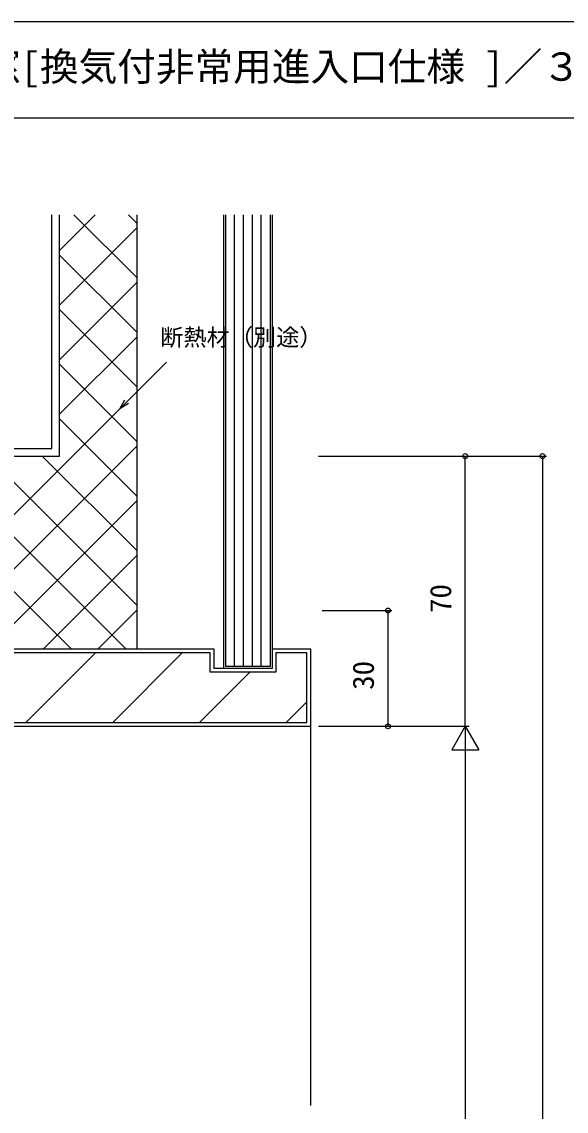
# Model space of a CAD drawing. Units: millimetres, scale not verified. Extents: x -437 to 438, y -344 to 341.
# Drawn here: x -218 to -77.1, y 24.1 to 306.3 of the extents above; entities that cross this region are included whole.
import ezdxf
from ezdxf.enums import TextEntityAlignment as Align

# ---------------------------------------------------------------- set-up
doc = ezdxf.new("R2010")
doc.units = ezdxf.units.MM
doc.header["$LTSCALE"] = 2
for name, color, linetype in [('0-1_USER1', 3, 'Continuous'), ('0-5_YKK_D', 6, 'Continuous'), ('0-6_YKK_ZWAK', 7, 'Continuous'), ('0-7_YSS_K', 3, 'Continuous')]:
    doc.layers.add(name, color=color, linetype=linetype)
doc.styles.add('ＭＳ ゴシック', font='')
doc.styles.get('ＭＳ ゴシック').set_extended_font_data('MS Gothic')

msp = doc.modelspace()

# ---------------------------------------------------------------- linework, layer by layer
at = {"layer": '0-5_YKK_D'}
for p, q in [((-141.223, 193.8), (-82.223, 193.8)), ((-141.223, 193.8), (-102.223, 193.8)), ((-103.223, 123.8), (-103.223, 193.8)), ((-83.223, 193.8), (-83.223, -236.2)), ((-140.223, 153.8), (-122.223, 153.8)), ((-123.223, 153.8), (-123.223, 123.8)), ((-141.223, 123.8), (-102.223, 123.8)), ((-141.223, 123.8), (-102.223, 123.8)), ((-140.223, 123.8), (-122.223, 123.8)), ((-103.223, 123.8), (-106.723, 117.738)), ((-103.223, 123.8), (-99.723, 117.738)), ((-103.223, 123.8), (-103.223, 111.676)), ((-106.723, 117.738), (-99.723, 117.738)), ((-103.223, 116.8), (-103.223, -169.2))]:
    msp.add_line(p, q, dxfattribs=at)
for points in [[(-192.636, 206.06), (-190.833, 207.863), (-180.568, 218.128)], [(-190.35, 207.38), (-192.636, 206.06), (-191.316, 208.346)]]:
    msp.add_lwpolyline(points, dxfattribs=at)
for centre in [(-103.223, 193.8), (-83.223, 193.8), (-123.223, 153.8), (-123.223, 123.8)]:
    msp.add_circle(centre, 0.637, dxfattribs=at)
at = {"layer": '0-6_YKK_ZWAK'}
for p, q in [((438.2, 306.3), (-436.8, 306.3)), ((438.2, 281.3), (-436.8, 281.3))]:
    msp.add_line(p, q, dxfattribs=at)
at = {"layer": '0-7_YSS_K'}
for p, q in [((-208.223, 247.047), (-198.97, 256.3)), ((-188.223, 240.03), (-204.494, 256.3)), ((-188.223, 254.172), (-190.352, 256.3)), ((-188.223, 256.3), (-188.223, 143.8)), ((-162.923, 139.3), (-162.923, 256.3)), ((-160.623, 139.3), (-160.623, 256.3)), ((-158.323, 139.3), (-158.323, 256.3)), ((-156.023, 139.3), (-156.023, 256.3)), ((-208.223, 232.905), (-188.223, 252.905)), ((-188.223, 225.887), (-208.223, 245.887)), ((-208.223, 218.763), (-188.223, 238.763)), ((-188.223, 211.745), (-208.223, 231.745)), ((-208.223, 204.62), (-188.223, 224.62)), ((-188.223, 197.603), (-208.223, 217.603)), ((-254.902, 143.8), (-188.223, 210.478)), ((-188.223, 183.461), (-208.223, 203.461)), ((-240.76, 143.8), (-188.223, 196.336)), ((-190.989, 143.8), (-240.989, 193.8)), ((-188.223, 155.177), (-226.847, 193.8)), ((-188.223, 169.319), (-212.705, 193.8)), ((-205.131, 143.8), (-250.107, 188.776)), ((-226.618, 143.8), (-188.223, 182.194)), ((-212.475, 143.8), (-188.223, 168.052)), ((-198.333, 143.8), (-188.223, 153.91)), ((-216.904, 124.8), (-198.904, 142.8)), ((-194.454, 124.8), (-176.454, 142.8)), ((-172.003, 124.8), (-159.003, 137.8)), ((-149.552, 124.8), (-144.223, 130.129)), ((-143.223, 25.6), (-143.223, 123.8))]:
    msp.add_line(p, q, dxfattribs=at)
for points in [[(-358.223, 256.3), (-358.223, 178.8), (-323.223, 178.8), (-315.723, 193.8), (-208.223, 193.8), (-208.223, 256.3)], [(-356.223, 256.3), (-356.223, 180.8), (-324.46, 180.8), (-316.96, 195.8), (-210.223, 195.8), (-210.223, 256.3)], [(-153.223, 256.3), (-153.223, 138.8), (-165.723, 138.8), (-165.723, 256.3)], [(-153.723, 256.3), (-153.723, 139.3), (-165.223, 139.3), (-165.223, 256.3)]]:
    msp.add_lwpolyline(points, dxfattribs=at)
for points in [[(-258.223, 143.8), (-258.223, 126.8), (-243.223, 126.8), (-243.223, 123.8), (-143.223, 123.8), (-143.223, 143.8), (-153.223, 143.8), (-153.223, 138.8), (-168.223, 138.8), (-168.223, 143.8)], [(-257.223, 142.8), (-257.223, 127.8), (-242.223, 127.8), (-242.223, 124.8), (-144.223, 124.8), (-144.223, 142.8), (-152.223, 142.8), (-152.223, 137.8), (-169.223, 137.8), (-169.223, 142.8)]]:
    msp.add_lwpolyline(points, close=True, dxfattribs=at)

# ---------------------------------------------------------------- texts
at = {"layer": '0-1_USER1', "style": 'ＭＳ ゴシック'}
msp.add_text('たてすべり出し窓[換気付非常用進入口仕様 ]／３８mm溝幅', height=7.331, dxfattribs=at).set_placement((-298.254, 288.828), align=Align.BOTTOM_LEFT)
at = {"layer": '0-5_YKK_D', "style": 'ＭＳ ゴシック'}
msp.add_text('断熱材（別途）', height=4.399, dxfattribs=at).set_placement((-182.16, 221.05), align=Align.BOTTOM_LEFT)
for s, p in [('70', (-105.223, 153.175)), ('30', (-125.223, 133.26))]:
    msp.add_text(s, height=5.499, rotation=90, dxfattribs=at).set_placement(p, align=Align.BOTTOM_LEFT)

doc.saveas('drawing.dxf')
